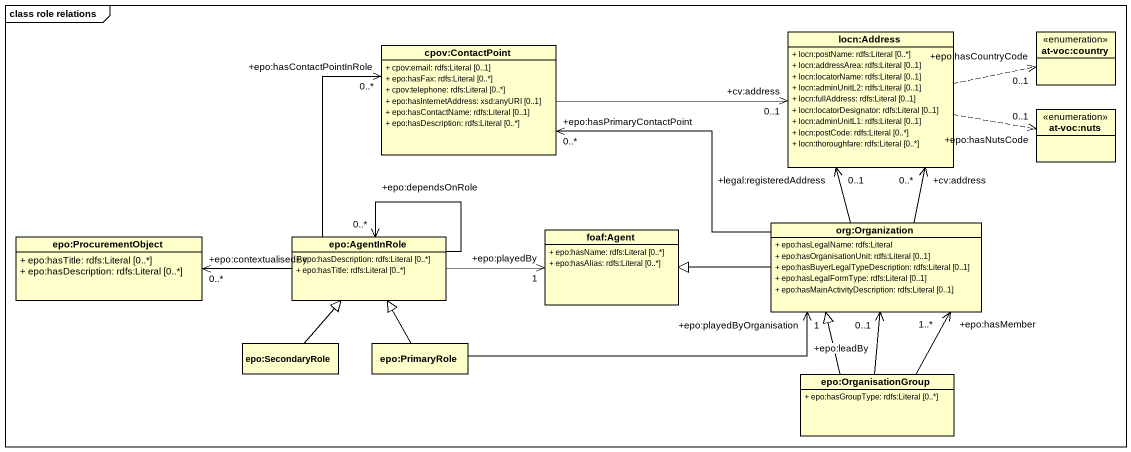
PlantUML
@startuml
mainframe class role relations
hide circle
hide empty members
skinparam classAttributeIconSize 0
class "cpov:ContactPoint" as cpov_ContactPoint {
  + cpov:email: rdfs:Literal [0..1]
  + epo:hasFax: rdfs:Literal [0..*]
  + cpov:telephone: rdfs:Literal [0..*]
  + epo:hasInternetAddress: xsd:anyURI [0..1]
  + epo:hasContactName: rdfs:Literal [0..1]
  + epo:hasDescription: rdfs:Literal [0..*]
}
class "locn:Address" as locn_Address {
  + locn:postName: rdfs:Literal [0..*]
  + locn:addressArea: rdfs:Literal [0..1]
  + locn:locatorName: rdfs:Literal [0..1]
  + locn:adminUnitL2: rdfs:Literal [0..1]
  + locn:fullAddress: rdfs:Literal [0..1]
  + locn:locatorDesignator: rdfs:Literal [0..1]
  + locn:adminUnitL1: rdfs:Literal [0..1]
  + locn:postCode: rdfs:Literal [0..*]
  + locn:thoroughfare: rdfs:Literal [0..*]
}
enum "at-voc:country" as at_voc_country
enum "at-voc:nuts" as at_voc_nuts
class "epo:ProcurementObject" as epo_ProcurementObject {
  + epo:hasTitle: rdfs:Literal [0..*]
  + epo:hasDescription: rdfs:Literal [0..*]
}
class "epo:AgentInRole" as epo_AgentInRole {
  + epo:hasDescription: rdfs:Literal [0..*]
  + epo:hasTitle: rdfs:Literal [0..*]
}
class "foaf:Agent" as foaf_Agent {
  + epo:hasName: rdfs:Literal [0..*]
  + epo:hasAlias: rdfs:Literal [0..*]
}
class "org:Organization" as org_Organization {
  + epo:hasLegalName: rdfs:Literal
  + epo:hasOrganisationUnit: rdfs:Literal [0..1]
  + epo:hasBuyerLegalTypeDescription: rdfs:Literal [0..1]
  + epo:hasLegalFormType: rdfs:Literal [0..1]
  + epo:hasMainActivityDescription: rdfs:Literal [0..1]
}
class "epo:SecondaryRole" as epo_SecondaryRole
class "epo:PrimaryRole" as epo_PrimaryRole
class "epo:OrganisationGroup" as epo_OrganisationGroup {
  + epo:hasGroupType: rdfs:Literal [0..*]
}
cpov_ContactPoint -right-> "+cv:address\n0..1" locn_Address
locn_Address .right.> "+epo:hasCountryCode\n0..1" at_voc_country
locn_Address .right.> "+epo:hasNutsCode\n0..1" at_voc_nuts
epo_AgentInRole -up-> "+epo:hasContactPointInRole\n0..*" cpov_ContactPoint
epo_AgentInRole -left-> "+epo:contextualisedBy\n0..*" epo_ProcurementObject
epo_AgentInRole --> "+epo:dependsOnRole\n0..*" epo_AgentInRole
epo_AgentInRole -right-> "+epo:playedBy\n1" foaf_Agent
org_Organization -left-> "+epo:hasPrimaryContactPoint\n0..*" cpov_ContactPoint
org_Organization -up-> "+legal:registeredAddress\n0..1" locn_Address
org_Organization -up-> "+cv:address\n0..*" locn_Address
org_Organization -left-|> foaf_Agent
epo_SecondaryRole -up-|> epo_AgentInRole
epo_PrimaryRole -up-|> epo_AgentInRole
epo_PrimaryRole -right-> "+epo:playedByOrganisation\n1" org_Organization
epo_OrganisationGroup -up-> "+epo:hasMember\n1..*" org_Organization
epo_OrganisationGroup -up-|> org_Organization
epo_OrganisationGroup -up-> "+epo:leadBy\n0..1" org_Organization
@enduml
